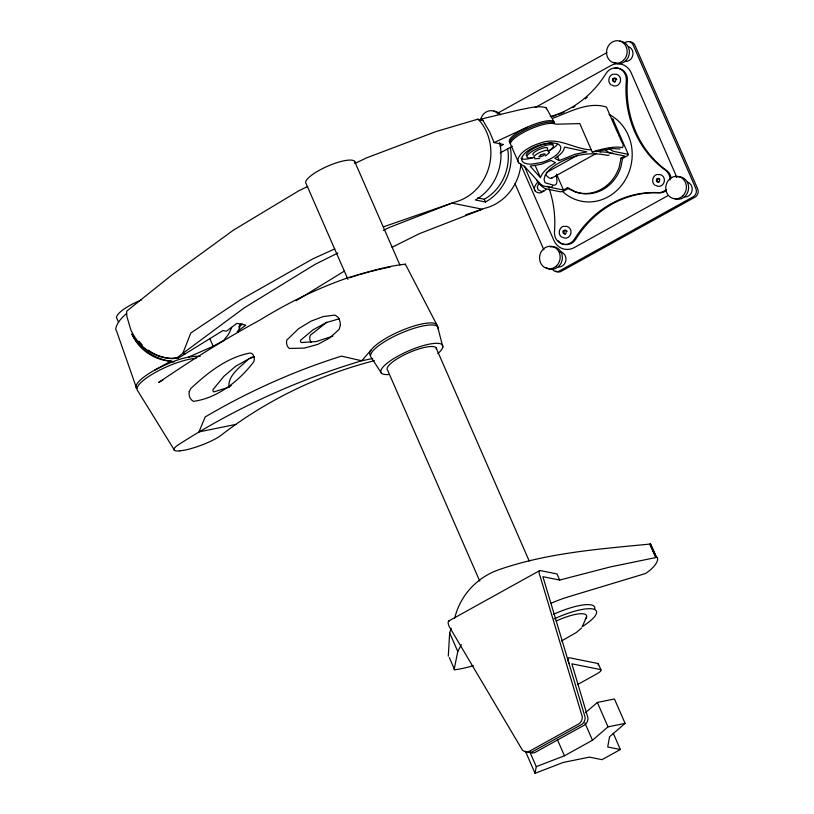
<?xml version="1.0" encoding="UTF-8"?>
<svg xmlns="http://www.w3.org/2000/svg" width="814" height="814" viewBox="0 0 814 814"><rect width="100%" height="100%" fill="white"/><g stroke="black" fill="none" stroke-linecap="round" stroke-linejoin="round"><path stroke-width="1.22" d="M451.21 628.327L449.654 632.875L448.29 656.165M613.247 733.241L620.36 749.511L602.055 759.655L589.407 757.122L563.247 762.443L535.052 773.3L536.263 766.635L529.67 751.526M600.06 151.872L605.219 152.065L624.826 156.003L621.001 158.13L619.24 166.982A38.278 34.717 -78.7 0 1 574.613 191.717L567.307 187.892L563.481 190.018L543.874 186.08L540.944 184.697M608.933 148.27A19.902 6.644 61 0 0 614.071 151.465L627.981 154.253A3.826 0.987 -23.6 0 1 626.404 156.319L622.578 158.445L620.817 167.297A38.278 34.717 -78.7 0 1 576.19 192.043L567.307 187.892M461.304 644.719L457.783 651.485L454.171 669.312A3.063 0.783 -23.6 0 0 454.639 669.769L459.269 669.108A56.654 14.571 -23.6 0 0 473.361 665.649M405.219 264.713L405.352 264.174C386.243 266.239 367.633 271.998 349.216 277.36C317.826 288.003 287.841 302.879 259.635 320.217C224.847 338.97 191.382 360.256 158.699 382.427L159.809 381.756A36.742 9.453 -23.6 0 1 162.851 380.128M540.455 177.615C542.938 170.787 549.562 166.402 555.504 162.678L551.007 160.429L541.361 164.265L530.138 166.148L540.455 177.615L535.378 166.005M454.7 618.141C460.063 595.777 476.556 577.757 498.097 569.973C546.886 552.838 599.399 549.023 650.508 544.017L656.623 557.386A3.063 0.783 -23.6 0 1 657.346 557.712L657.651 559.126A56.654 14.571 -23.6 0 1 650.406 569.922L646.051 573.229A3.063 0.783 -23.6 0 1 644.586 573.799L568.406 596.815A43.844 11.274 -23.6 0 0 550.651 603.439M582.468 626.251L586.609 616.727M549.501 152.493L545.38 156.044M538.461 181.858L539.051 183.211L537.26 186.762L538.064 189.835L541.748 191.565L544.169 191.076L545.899 189.428M371.367 349.694L361.721 360.755C297.232 380.046 235.307 408.201 178.642 444.586M536.843 180.057L537.8 182.255L536.701 183.384A49.756 12.79 -23.6 0 0 539.214 192.959L541.646 192.48L543.376 190.822M581.562 628.021L576.373 632.488L561.518 640.984M248.362 359.228C241.015 366.504 227.065 375.732 229.121 387.433M126.414 313.573C121.937 317.684 117.155 322.283 115.791 328.429A31.777 9.829 -33.1 0 0 116.555 331.023L136.701 388.573A36.742 9.453 -23.6 0 1 154.721 370.095L170.879 361.131L173.301 361.62M585.47 712.698L597.344 702.451L614.438 698.972L625.101 723.381L609.564 736.772L607.712 746.977L620.36 749.511M536.263 766.635L564.458 755.779L592.47 740.252L608.007 726.861L625.101 723.381M307.682 186.487L298.657 190.873L233.608 230.026L171.713 275.112L126.638 311.202L126.852 316.392L130.718 329.507A53.582 48.596 -78.7 0 0 170.757 358.353L176.903 357.794L244.281 307.824L315.15 264.316L337.871 253.012M238.553 326.923L242.399 324.074M237.179 331.563L245.828 325.152L236.976 323.372L226.404 331.206L222.995 330.525L178.358 358.079L172.212 358.648A53.582 48.596 -78.7 0 1 148.453 350.244M239.835 325.508L241.931 324.104M296.113 300.732L344.434 271.062M252.442 356.888L235.673 366.229L223.758 376.465L213.024 389.641A1.435 0.885 78.5 0 0 213.899 391.91L228.012 387.474M229.09 386.853L231.257 385.612M497.385 113.339L606.868 52.645M623.453 43.457L625.661 42.226A6.125 5.556 -78.7 0 1 633.078 44.851L695.868 188.573A6.125 5.556 -78.7 0 1 693.192 196.795L559.391 270.97A6.125 5.556 -78.7 0 1 552.757 269.658M535.185 107.55L610.795 65.629A16.84 15.273 -78.7 0 1 631.196 72.843L675.03 173.179A16.84 15.273 -78.7 0 1 676.241 177.299M500.132 146.286L503.428 144.465L494.067 142.582L489.611 131.797L483.251 121.021L481.145 119.068L519.739 109.778C528.327 108.313 537.586 105.148 546.184 107.723L553.968 121.764M500.183 152.94L512.281 146.235M188.716 357.041L213.187 346.276L223.575 340.506L228.012 335.012A32.875 29.813 -78.7 0 0 231.603 327.279M546.163 172.69L577.899 155.087M551.546 178.235L596.54 153.286M568.894 188.207L565.058 190.334A3.826 0.987 -23.6 0 1 560.327 191.758L546.418 188.97A19.902 6.644 61 0 1 538.349 182.641M659.147 178.459L657.509 179.365L657.356 181.349L658.841 182.417M667.663 195.787L574.257 247.578A16.84 15.273 -78.7 0 1 553.856 240.354L521.102 165.395M448.718 621.031L539.601 570.645M577.38 684.655L597.191 673.677A7.652 1.964 -23.6 0 0 600.335 669.546L571.876 663.827L587.993 717.877A7.713 7 -78.7 0 1 584.808 724.857L534.879 752.543A7.713 7 -78.7 0 1 529.527 752.217M326.841 322.212L310.449 335.144A5.179 3.449 80.1 0 0 311.111 342.348M332.865 336.09L316.402 341.524L301.312 342.562A1.435 0.885 78.5 0 1 300.641 340.171L313.085 329.782L326.465 322.548L339.519 318.671M154.721 370.095C168.824 363.075 184.056 355.596 200.193 356.339M383.313 230.413L388.99 227.594L454.141 202.248A48.993 44.434 -78.7 0 0 480.392 121.693L477.798 119.2L436.212 131.502L366.361 157.947L355.077 163.431M392.083 247.242L419.352 233.689L484.493 208.343A48.993 44.434 -78.7 0 0 520.991 164.092M559.289 160.582L574.989 154.253L586.843 151.903L564.56 147.069C563.746 152.299 558.984 155.688 554.792 158.333L559.289 160.582L557.346 156.135M494.067 142.582L527.289 127.188M334.778 248.911L312.779 258.883L240.069 300.081L190.852 332.967L182.774 353.439L185.124 353.907M383.404 226.862L451.953 203.103L482.305 209.198L465.73 214.815M552.645 118.315C569.373 112.24 588.491 101.14 606.481 107.122L617.989 133.598M613.257 74.105C608.567 75.193 607.193 82.133 611.1 84.931M657.091 174.44C652.401 175.529 651.027 182.458 654.934 185.256M563.685 226.221C558.994 227.32 557.621 234.249 561.528 237.047M349.806 277.767L353.337 276.516M541.076 184.768L524.725 166.595L518.671 162.841L510.897 145.055A24.501 6.298 -23.6 0 1 525.63 131.288A24.501 6.298 -23.6 0 1 553.215 123.565L556.379 124.196L579.802 123.596L592.246 152.065L594.719 151.221A49.756 12.79 -23.6 0 1 621.265 147.476L622.568 147.609L623.29 144.963L619.932 137.973M248.677 358.791L254.355 356.939M354.324 276.211L358.282 274.979M359.483 274.633L364.285 273.26M374.379 360.673C318.457 375.01 265.425 400.671 219.902 436.182A26.842 5.23 -20.5 0 1 184.798 450.132L179.965 450.875M365.394 272.965L369.841 271.774M526.678 751.648A7.713 7 -78.7 0 0 532.03 751.973L581.959 724.287A7.713 7 -78.7 0 0 585.144 717.307L542.918 576.688L559.676 580.046L610.256 566.951L656.623 557.386M539.662 158.465L534.696 158.781M370.95 271.469L376.679 270.034M377.818 269.749L383.333 268.457M384.432 268.193L390.333 266.921M372.69 358.516L361.721 360.755L341.422 356.135C293.956 371.052 247.985 391.727 205.189 416.951L198.982 431.908L235.846 424.409M592.246 152.065L612.433 148.596L620.044 149.003M170.879 361.131C154.039 360.164 138.573 349.471 131.868 333.984C139.866 349.969 156.726 360.134 174.277 361.843M477.798 119.2L483.414 120.33M621.001 158.13L622.578 158.445M477.533 197.904L484.279 199.257L485.48 201.994L475.356 199.969A48.993 44.434 -78.7 0 0 499.572 142.481M176.903 357.794L178.358 358.079M591.279 149.878C574.053 149.247 558.363 136.447 541.096 142.837A24.176 9.972 -19.8 0 0 520.899 154.039L518.599 157.295L517.836 160.297L518.671 162.841M595.909 150.875L600.437 151.862M616.798 79.202L615.313 78.134L613.675 79.039L613.522 81.024L615.008 82.092M567.226 231.318L565.74 230.25L564.102 231.156L563.949 233.14L565.435 234.208M537.8 182.255L539.051 183.211M381.39 373.097L371.225 357.438A36.742 9.453 -23.6 0 1 401.984 332.763A36.742 9.453 -23.6 0 1 438.237 328.978M174.461 450.244L137.658 390.74A36.742 9.453 -23.6 0 1 155.667 372.263A36.742 9.453 -23.6 0 1 196.174 358.292M405.352 264.174L436.711 324.532M618.477 134.697L619.444 136.884M612.881 119.139L628.286 154.395M556.522 174.094L563.481 190.018M524.379 166.127L535.297 191.117M515.008 183.74L543.864 249.806M656.064 557.468L649.857 544.078L655.738 557.549M598.27 663.725L600.936 669.82M559.676 580.046L557.01 573.951L540.252 570.583A6.888 2.3 61 0 0 540.069 576.119L582.295 716.737A7.713 7 -78.7 0 1 579.11 723.717L529.192 751.393A7.713 7 -78.7 0 1 522.334 749.979L449.186 626.505A6.888 2.3 61 0 1 449.369 620.97M597.344 702.451L608.007 726.861M354.568 161.274L399.888 264.998M436.039 347.741L529.222 561.019M584.859 722.812L592.47 740.252M557.346 739.509L564.458 755.779M347.924 279.344L306.166 183.781A26.791 6.888 -23.6 0 1 328.602 165.781A26.791 6.888 -23.6 0 1 355.036 163.034M479.802 581.206L387.637 370.248A26.791 6.888 -23.6 0 1 410.042 352.208A26.791 6.888 -23.6 0 1 436.477 349.45M525.406 751.22L535.052 773.3M449.654 632.875L457.783 651.485M449.338 657.641L454.639 669.769M209.707 338.309L213.187 346.276M118.529 322.222L117.023 318.773A26.791 6.888 -23.6 0 1 141.616 299.888M650.508 544.017L656.359 557.417M437.606 326.567L442.826 347.008M546.184 107.723L546.398 108.801M142.196 344.831A53.582 48.596 -78.7 0 1 139.041 341.239M510.439 148.209A48.993 44.434 -78.7 0 1 485.48 201.994M507.671 148.86A45.91 41.636 -78.7 0 1 484.279 199.257M509.706 142.338A24.501 6.298 -23.6 0 1 530.219 125.895A24.501 6.298 -23.6 0 1 554.385 123.372M240.395 324.033A32.875 29.813 -78.7 0 1 237.871 332.224M630.341 41.921A6.125 5.556 -78.7 0 1 634.91 45.218L697.7 188.94A6.125 5.556 -78.7 0 1 695.024 197.161L561.222 271.337A6.125 5.556 -78.7 0 1 555.667 271.052M614.336 68.417A12.251 11.111 -78.7 0 1 627.411 80.912A101.048 91.646 -78.7 0 0 666.513 170.401A12.251 11.111 -78.7 0 1 671.112 178.073M609.055 114.469A45.93 41.656 -78.7 0 1 625.04 180.332A45.93 41.656 -78.7 0 1 562.647 191.555M550.213 116.595A101.048 91.646 -78.7 0 0 606.013 73.514A12.251 11.111 -78.7 0 1 618.955 68.478A12.251 11.111 -78.7 0 1 626.281 80.688A101.048 91.646 -78.7 0 0 665.374 170.167A12.251 11.111 -78.7 0 1 670.146 179.955M612.779 153.032A19.902 6.644 61 0 1 605.769 150.02M612.586 118.997A3.826 0.987 -23.6 0 1 612.372 120.146M549.165 188.675A101.048 91.646 -78.7 0 1 554.476 231.654A12.251 11.111 -78.7 0 0 561.792 243.854A12.251 11.111 -78.7 0 0 574.735 238.817A101.048 91.646 -78.7 0 1 658.048 192.633A12.251 11.111 -78.7 0 0 666.188 189.469M561.172 243.264A12.251 11.111 -78.7 0 0 575.874 239.051A101.048 91.646 -78.7 0 1 659.187 192.857A12.251 11.111 -78.7 0 0 666.554 190.374M560.347 242.725A12.251 11.111 -78.7 0 1 558.201 240.669M587.22 97.253A101.048 91.646 -78.7 0 1 585.276 98.901M575.01 106.298A101.048 91.646 -78.7 0 1 572.883 107.601M564.092 112.169A101.048 91.646 -78.7 0 1 558.363 114.53M556.033 115.364A101.048 91.646 -78.7 0 1 552.533 116.483M564.631 226.414A5.973 5.413 -78.7 0 1 570.899 233.282A5.973 5.413 -78.7 0 1 562.474 237.23M614.204 74.298A5.973 5.413 -78.7 0 1 620.471 81.166A5.973 5.413 -78.7 0 1 612.057 85.114M658.038 174.623A5.973 5.413 -78.7 0 1 664.305 181.491A5.973 5.413 -78.7 0 1 655.891 185.45M552.645 185.684A19.902 6.644 61 0 1 547.181 186.192M628.388 46.551A7.652 6.939 -78.7 0 1 632.834 55.169A7.652 6.939 -78.7 0 1 625.427 61.437M619.942 41.148A11.325 10.277 -78.7 0 1 628.917 55.383A11.325 10.277 -78.7 0 1 613.929 62.413M480.453 120.452A11.325 10.277 -78.7 0 1 487.932 111.182A11.325 10.277 -78.7 0 1 498.514 114.357M493.711 111.121A11.325 10.277 -78.7 0 1 500.722 114.805M687.626 182.133A7.652 6.939 -78.7 0 1 692.063 190.751A7.652 6.939 -78.7 0 1 684.666 197.019M676.485 176.974A11.325 10.277 -78.7 0 1 688.583 188.533A11.325 10.277 -78.7 0 1 674.796 198.758M559.615 251.76A7.652 6.939 -78.7 0 1 565.974 259.737A7.652 6.939 -78.7 0 1 558.435 267.002M550.254 246.957A11.325 10.277 -78.7 0 1 562.148 259.981A11.325 10.277 -78.7 0 1 546.174 267.491M557.488 144.251A20.513 5.271 -23.6 0 1 548.015 151.373M533.567 157.509A20.513 5.271 -23.6 0 1 521.011 158.292M556.196 175.763A19.902 6.644 61 0 1 553.357 185.124L545.095 182.774L544.037 179.507L545.054 175.509L548.127 171.174A32.184 13.278 -19.8 0 1 575.01 156.268C585.439 153.236 596.56 153.103 607.132 155.311A19.902 6.644 61 0 0 608.994 155.138M526.536 155.718A14.387 3.704 -23.6 0 1 538.583 146.062A14.387 3.704 -23.6 0 1 552.787 144.577M552.289 177.401A12.251 4.09 61 0 1 545.431 174.45M534.747 157.723A8.109 2.086 -23.6 0 1 540.893 151.974A8.109 2.086 -23.6 0 1 548.534 151.872M533.557 155.016A8.109 2.086 -23.6 0 1 539.713 149.267A8.109 2.086 -23.6 0 1 547.354 149.155M532.946 157.601A14.387 3.704 -23.6 0 1 529.843 153.001A14.387 3.704 -23.6 0 1 549.369 144.719A14.387 3.704 -23.6 0 1 549.063 150.753M510.307 143.702A24.501 6.298 -23.6 0 1 527.889 128.551A24.501 6.298 -23.6 0 1 554.558 123.118M569.037 663.257A6.888 2.3 61 0 1 569.21 657.732L597.669 663.441A7.652 1.964 -23.6 0 1 598.056 664.916M388.593 374.542A33.679 8.659 -23.6 0 1 389.245 361.589A33.679 8.659 -23.6 0 1 431.105 343.813A33.679 8.659 -23.6 0 1 437.749 353.673M553.571 614.285A38.278 9.839 -23.6 0 1 594.78 608.831M554.222 618.874A38.278 9.839 -23.6 0 1 593.62 609.147A38.278 9.839 -23.6 0 1 582.071 626.739M556.227 621.021A27.462 7.061 -23.6 0 1 585.358 619.2M370.339 355.403A36.742 9.453 -23.6 0 1 401.099 330.728A36.742 9.453 -23.6 0 1 437.352 326.943M179.843 450.905A26.842 5.23 -20.5 0 1 178.541 444.607M340.374 324.928L339.214 329.304L329.711 337.963L317.806 344.373L304.334 348.097L289.448 348.443A5.179 2.941 77 0 1 286.935 339.926L298.616 328.673L310.968 321.164L323.127 316.585L335.032 315.069L338.176 317.389A7.438 3.429 76.2 0 1 340.201 322.944L340.374 324.928M563.156 230.962L562.993 232.946L564.489 234.015L566.127 233.109L566.279 231.125L564.794 230.057L563.156 230.962M612.728 78.846L612.576 80.83L614.061 81.899L615.699 80.993L615.852 79.009L614.366 77.941L612.728 78.846M656.562 179.182L656.41 181.156L657.895 182.234L659.533 181.319L659.686 179.345L658.2 178.266L656.562 179.182M189.235 391.626C188.4 395.319 190.018 399.613 193.467 401.373C217.46 398.087 238.644 381.339 253.296 362.444L253.927 361.304A5.23 3.48 80.1 0 0 250.793 353.093L249.725 353.083C226.567 357.611 207.712 372.751 190.924 388.41L189.235 391.626M522.273 156.685L521.642 159.198A21.113 8.71 -19.8 0 0 531.532 164.143L541.341 162.525A20.248 8.354 -19.8 0 0 558.251 153.144L560.185 150.417L560.826 147.904A21.113 8.71 -19.8 0 0 550.936 142.959L541.127 144.577A20.248 8.354 -19.8 0 0 524.206 153.958L522.273 156.685M540.567 155.077L538.787 156.624L540.242 156.909L543.477 155.667L545.268 154.121L543.813 153.836L540.567 155.077M623.504 60.328A11.325 10.277 -78.7 0 0 620.36 41.219A11.325 10.277 -78.7 0 0 606.695 54.385A11.325 10.277 -78.7 0 0 623.504 60.328M682.743 195.909A11.325 10.277 -78.7 0 0 679.588 176.801A11.325 10.277 -78.7 0 0 665.933 189.967A11.325 10.277 -78.7 0 0 682.743 195.909M556.511 265.893A11.325 10.277 -78.7 0 0 553.367 246.784A11.325 10.277 -78.7 0 0 539.702 259.951A11.325 10.277 -78.7 0 0 556.511 265.893"/></g></svg>
